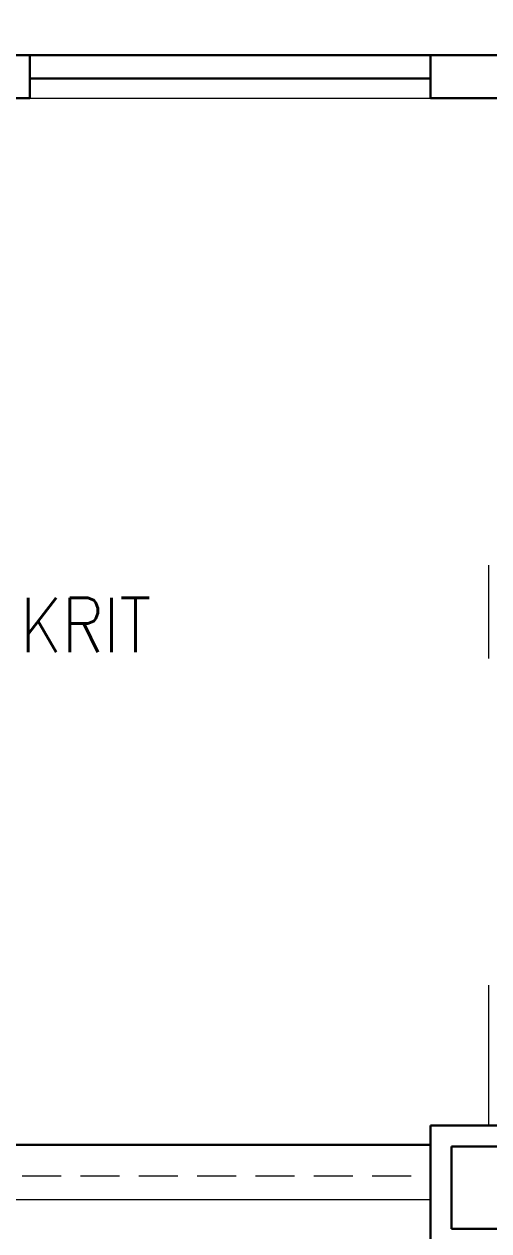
# Model space of a CAD drawing. Header units: inches. Extents: x -86208230 to 200276, y 9267 to 1246656.
# Drawn here: x 120666 to 123654, y 31496 to 39248 of the extents above; entities that cross this region are included whole.
import ezdxf
from ezdxf.enums import TextEntityAlignment as Align

# ---------------------------------------------------------------- set-up
doc = ezdxf.new("R2010")
doc.units = ezdxf.units.IN
doc.header["$MEASUREMENT"] = 0
doc.linetypes.add('HIDDEN', pattern=[0.375, 0.25, -0.125])
for name, color, linetype, lineweight in [('LW', 8, 'Continuous', 20), ('t3', 8, 'Continuous', 25), ('wall', 8, 'Continuous', 30), ('WIN', 8, 'Continuous', 18)]:
    doc.layers.add(name, color=color, linetype=linetype, lineweight=lineweight)
doc.styles.add('LAILA', font='romans.shx', dxfattribs={"width": 0.85})

msp = doc.modelspace()

# ---------------------------------------------------------------- linework, layer by layer
at = {"layer": 'LW'}
for p, q in [((123653.7, 35173.1), (123653.7, 35773.1)), ((123653.7, 32173.1), (123653.7, 33073.1))]:
    msp.add_line(p, q, dxfattribs=at)
at = {"layer": 'LW', "linetype": 'HIDDEN', "ltscale": 1000}
msp.add_line((116528.7, 31848.1), (123278.7, 31848.1), dxfattribs=at)
at = {"layer": 'LW'}
for points in [[(120178.7, 39248.1), (116178.7, 39248.1), (116178.7, 31698.1), (123278.7, 31698.1)], [(120178.7, 38898.1), (116528.7, 38898.1), (116528.7, 32048.1), (123278.7, 32048.1)]]:
    msp.add_lwpolyline(points, dxfattribs=at)
at = {"layer": 'wall'}
for p, q in [((120528.7, 39048.1), (127953.7, 39048.1)), ((120703.7, 38773.1), (120703.7, 39048.1)), ((123278.7, 38773.1), (123278.7, 39048.1)), ((120703.7, 38898.1), (123278.7, 38898.1)), ((120703.7, 38773.1), (120178.7, 38773.1)), ((123278.7, 38773.1), (123803.7, 38773.1)), ((123278.7, 31373.1), (123278.7, 32173.1)), ((123278.7, 32173.1), (123803.7, 32173.1)), ((116528.7, 32048.1), (123278.7, 32048.1)), ((123413.7, 31508.1), (123413.7, 32038.1)), ((123413.7, 32038.1), (123803.7, 32038.1)), ((123413.7, 31508.1), (123893.7, 31508.1))]:
    msp.add_line(p, q, dxfattribs=at)
at = {"layer": 'WIN'}
msp.add_line((120703.7, 38773.1), (123278.7, 38773.1), dxfattribs=at)

# ---------------------------------------------------------------- texts
at = {"layer": 't3', "style": 'LAILA', "width": 0.85}
msp.add_text('BUMBUNG KONKRIT', height=350, dxfattribs=at).set_placement((117658.4, 35563.2), align=Align.TOP_LEFT)

doc.saveas('drawing.dxf')
